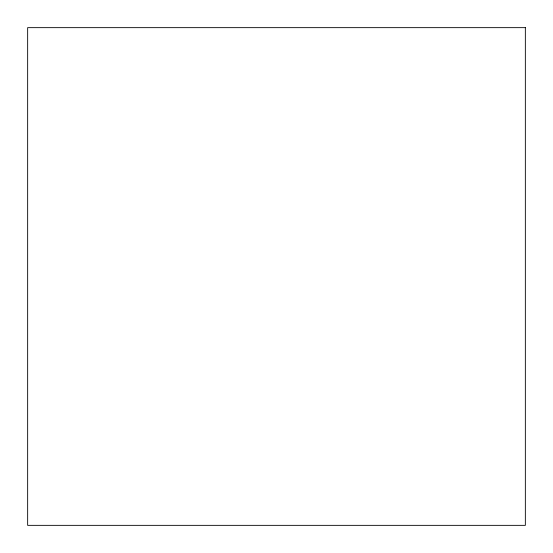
<?xml version="1.0" encoding="UTF-8"?>
<svg xmlns="http://www.w3.org/2000/svg" width="553" height="553" viewBox="0 0 553 553"><rect width="100%" height="100%" fill="white"/><g stroke="black" fill="none" stroke-linecap="round" stroke-linejoin="round"><path stroke-width="0.83" d="M525.35 27.65L27.65 27.65L27.65 525.35L525.35 525.35L525.35 27.65"/></g></svg>
